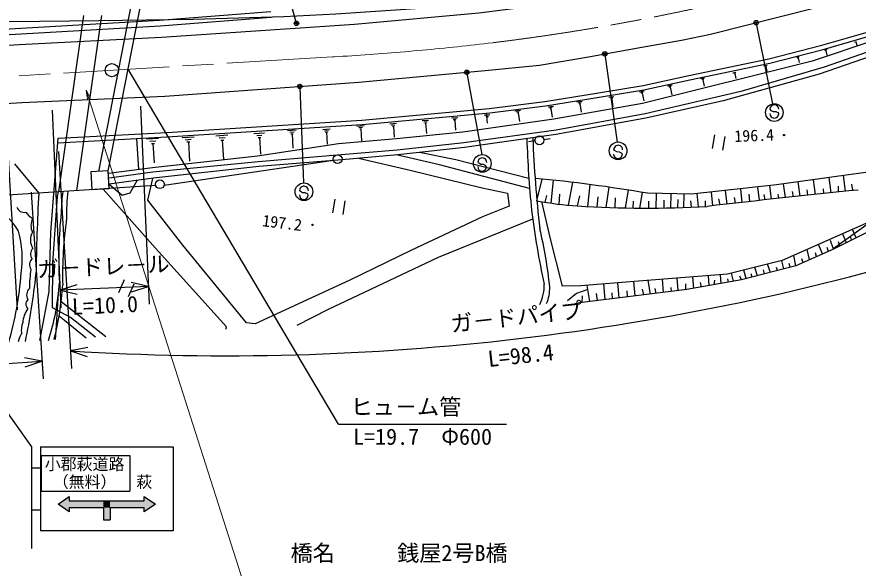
# Model space of a CAD drawing. Units: millimetres, scale not verified. Extents: x 40000 to 680000, y 20000 to 380000.
# Drawn here: x 242489 to 337630, y 264072 to 326367 of the extents above; entities that cross this region are included whole.
import ezdxf
from ezdxf.enums import TextEntityAlignment as Align

# ---------------------------------------------------------------- set-up
doc = ezdxf.new("R2010")
doc.units = ezdxf.units.MM
doc.header["$LTSCALE"] = 1000
doc.header["$PDMODE"] = 32
doc.header["$PDSIZE"] = 500
doc.linetypes.add('CHAIN', pattern=[18.5, 12, -1.5, 3.5, -1.5])
for name, color, linetype, lineweight in [('M-BGD', 7, 'Continuous', 25), ('M-BMK', 2, 'CHAIN', 13), ('M-BMK-SRVR', 3, 'Continuous', 25), ('M-STR-STRC', 7, 'Continuous', 25), ('M-TTL', 2, 'Continuous', 140)]:
    doc.layers.add(name, color=color, linetype=linetype, lineweight=lineweight)
doc.layers.add('M-STR-STR1', color=7, linetype='Continuous')
doc.styles.add('@ＭＳ ゴシック', font='')
doc.styles.add('ＭＳ ゴシック', font='')
doc.styles.get('@ＭＳ ゴシック').set_extended_font_data('@MS Gothic')
doc.styles.get('ＭＳ ゴシック').set_extended_font_data('MS Gothic')

# ---------------------------------------------------------------- blocks, each defined once
blk = doc.blocks.new('open_arrow')
at = {"color": 0, "linetype": 'Continuous', "lineweight": -2}
blk.add_lwpolyline([(7.5, 1.25), (0, 0), (7.5, -1.25)], dxfattribs=at)

msp = doc.modelspace()

# ---------------------------------------------------------------- hatches: boundary and pattern name
at = {"layer": 'M-STR-STRC'}
for points in [[(248402, 272172), (248402, 271672), (248402, 270922), (248402, 270422), (247152, 271297)], [(256902, 271672), (256902, 272172), (258152, 271297), (256902, 270422), (256902, 270922)], [(248402, 271672), (252277, 271672), (252277, 270922), (248402, 270922)], [(252277, 271672), (253027, 271672), (253027, 270922), (252277, 270922)], [(253027, 271672), (256902, 271672), (256902, 270922), (253027, 270922)], [(252277, 270922), (253027, 270922), (253027, 269547), (252277, 269547)]]:
    msp.add_hatch(color=256, dxfattribs=at).paths.add_polyline_path(points)

# ---------------------------------------------------------------- linework, layer by layer
at = {"layer": 'M-BGD'}
for p, q in [((251774, 308894), (259490, 348380)), ((252832, 308956), (260496, 348174)), ((274085, 325733), (272621, 331321)), ((250036, 326507), (247210, 306608)), ((252060, 326534), (249249, 306741)), ((333526, 323168), (341293, 325415)), ((337249, 323522), (337450, 323579)), ((337349, 323550), (337464, 323150)), ((327512, 321626), (333526, 323168)), ((333794, 322632), (334108, 322704)), ((333887, 322587), (334044, 322623)), ((333941, 322533), (334019, 322551)), ((333980, 322542), (334095, 322040)), ((318493, 319742), (327512, 321626)), ((330641, 321811), (330955, 321884)), ((330734, 321767), (330891, 321803)), ((330788, 321713), (330866, 321731)), ((330827, 321722), (330943, 321220)), ((326967, 320842), (327320, 320923)), ((327071, 320791), (327248, 320832)), ((327132, 320731), (327220, 320751)), ((327176, 320741), (327306, 320177)), ((278865, 280342), (255078, 320450)), ((313314, 318604), (318493, 319742)), ((323461, 320049), (323814, 320130)), ((323565, 319999), (323742, 320040)), ((323626, 319939), (323714, 319959)), ((323670, 319949), (323800, 319384)), ((319809, 319386), (320255, 319478)), ((319939, 319320), (320162, 319366)), ((320013, 319242), (320125, 319265)), ((320069, 319253), (320216, 318539)), ((308053, 317731), (313314, 318604)), ((312896, 317908), (313435, 318019)), ((313053, 317828), (313323, 317883)), ((316056, 318566), (316595, 318676)), ((316213, 318485), (316483, 318541)), ((316303, 318392), (316437, 318419)), ((316370, 318405), (316547, 317543)), ((302206, 316803), (308053, 317731)), ((305832, 316757), (306434, 316845)), ((309446, 317294), (310018, 317378)), ((309606, 317201), (309891, 317243)), ((309694, 317097), (309837, 317118)), ((309765, 317107), (309898, 316193)), ((313143, 317734), (313277, 317762)), ((313210, 317748), (313387, 316885)), ((256476, 316264), (257454, 293916)), ((281521, 314683), (295906, 316009)), ((295906, 316009), (302206, 316803)), ((302556, 316198), (303159, 316285)), ((302725, 316099), (303026, 316143)), ((302817, 315990), (302968, 316012)), ((302893, 316001), (303033, 315037)), ((306000, 316658), (306301, 316702)), ((306092, 316549), (306243, 316571)), ((306168, 316560), (306308, 315596)), ((241208, 315565), (242541, 293263)), ((246485, 315826), (247464, 293479)), ((291633, 314945), (292347, 315006)), ((295346, 315256), (295980, 315348)), ((295523, 315153), (295840, 315199)), ((295708, 314344), (295603, 315479)), ((295621, 315037), (295779, 315060)), ((298813, 315744), (299447, 315836)), ((298990, 315640), (299307, 315687)), ((299088, 315525), (299246, 315548)), ((299167, 315537), (299314, 314523)), ((259433, 313311), (281521, 314683)), ((280934, 314030), (281775, 314081)), ((284658, 314273), (285431, 314339)), ((284864, 314135), (285251, 314168)), ((284974, 313989), (285167, 314005)), ((285071, 313997), (285177, 312761)), ((288313, 314640), (289057, 314704)), ((288512, 314508), (288884, 314539)), ((288618, 314367), (288803, 314383)), ((288710, 314375), (288813, 313186)), ((291823, 314817), (292180, 314848)), ((291925, 314682), (292103, 314698)), ((292014, 314690), (292112, 313548)), ((247179, 312651), (259433, 313311)), ((265002, 312936), (266365, 313019)), ((269302, 313179), (270486, 313251)), ((273084, 313530), (274093, 313592)), ((273349, 313344), (273853, 313375)), ((273487, 313150), (273739, 313165)), ((273613, 313158), (273712, 311543)), ((277074, 313656), (277915, 313707)), ((277295, 313501), (277715, 313526)), ((277410, 313339), (277621, 313352)), ((277515, 313345), (277597, 311999)), ((281155, 313874), (281575, 313900)), ((281270, 313712), (281480, 313725)), ((281375, 313719), (281457, 312373)), ((321376, 313040), (321127, 311485)), ((329290, 313017), (329222, 312997)), ((256267, 309113), (256078, 312629)), ((257165, 312566), (258528, 312649)), ((257522, 312314), (258204, 312356)), ((257709, 312052), (258050, 312073)), ((261177, 312740), (262541, 312823)), ((261535, 312488), (262217, 312529)), ((261722, 312225), (262063, 312246)), ((261892, 312236), (262025, 310054)), ((265359, 312685), (266041, 312726)), ((265546, 312422), (265887, 312443)), ((265717, 312433), (265850, 310251)), ((269613, 312960), (270204, 312996)), ((269775, 312733), (270071, 312751)), ((269923, 312742), (270038, 310848)), ((301088, 312354), (300361, 312258)), ((302807, 312580), (302080, 312484)), ((322542, 312854), (322293, 311299)), ((247200, 311149), (248669, 286619)), ((257880, 312062), (258013, 309881)), ((242238, 309769), (244970, 306462)), ((278280, 310152), (259145, 307295)), ((336209, 306655), (335964, 308427)), ((258187, 307323), (239211, 306086)), ((301304, 305587), (301910, 308027)), ((302919, 305311), (303187, 307899)), ((304861, 305077), (305364, 307659)), ((307042, 304927), (307322, 307400)), ((329417, 305944), (329203, 307492)), ((331073, 306121), (330852, 307720)), ((332804, 306303), (332576, 307958)), ((334592, 306489), (334355, 308204)), ((337022, 306737), (336908, 307447)), ((244122, 306566), (245452, 285448)), ((309149, 304830), (309478, 307121)), ((311326, 304770), (311646, 306794)), ((312950, 304750), (313250, 306532)), ((314803, 304755), (314840, 306412)), ((316431, 304784), (316467, 306375)), ((319578, 304901), (319414, 306392)), ((321212, 305030), (321042, 306571)), ((322801, 305212), (322632, 306746)), ((324515, 305405), (324347, 306935)), ((326457, 305621), (326289, 307149)), ((327812, 305770), (327644, 307298)), ((330328, 306041), (330221, 306642)), ((331950, 306214), (331861, 306827)), ((333761, 306403), (333692, 306937)), ((335405, 306573), (335387, 307216)), ((278434, 305776), (278181, 304221)), ((279599, 305586), (279347, 304032)), ((302252, 305416), (302411, 306168)), ((303834, 305187), (303896, 306332)), ((305892, 304996), (306150, 306145)), ((308110, 304873), (308215, 306011)), ((310151, 304798), (310195, 305911)), ((312174, 304757), (312242, 305543)), ((313948, 304750), (313969, 305554)), ((315676, 304768), (315677, 305650)), ((317252, 304806), (317260, 305727)), ((317901, 304828), (317935, 306341)), ((318780, 304864), (318712, 305589)), ((320374, 304944), (320366, 305569)), ((322012, 305122), (321864, 305803)), ((323755, 305320), (323652, 305957)), ((325375, 305501), (325308, 306347)), ((327097, 305691), (326991, 306279)), ((328645, 305860), (328585, 306323)), ((275956, 302864), (275888, 302843)), ((336294, 300850), (335877, 301793)), ((337403, 301405), (336987, 302344)), ((334830, 300116), (334501, 301108)), ((335566, 300485), (335391, 300939)), ((336869, 301138), (336744, 301576)), ((332141, 298932), (331844, 300062)), ((332922, 299276), (332789, 299717)), ((333604, 299576), (333134, 300639)), ((334260, 299865), (334114, 300308)), ((329230, 297891), (328998, 298813)), ((330563, 298237), (330351, 299408)), ((331412, 298611), (331245, 299026)), ((326256, 297120), (325943, 298045)), ((327700, 297495), (327379, 298406)), ((328500, 297702), (328392, 298046)), ((329940, 298075), (329816, 298502)), ((317271, 295428), (317164, 296841)), ((319031, 295686), (318934, 296975)), ((320770, 295995), (320686, 297107)), ((322133, 296238), (322059, 297211)), ((323549, 296490), (323323, 297387)), ((324424, 296646), (324251, 297062)), ((324957, 296784), (324717, 297737)), ((325633, 296959), (325531, 297329)), ((327030, 297321), (326917, 297776)), ((249284, 296078), (247376, 295477)), ((257367, 295914), (247376, 295477)), ((254628, 296638), (253994, 295196)), ((255709, 296162), (255075, 294721)), ((257367, 295914), (255414, 296347)), ((255460, 295313), (257367, 295914)), ((307277, 294209), (306994, 296025)), ((309003, 294419), (308856, 296181)), ((310607, 294615), (310465, 296315)), ((312405, 294834), (312269, 296466)), ((314164, 295049), (313865, 296591)), ((315628, 295228), (315515, 296716)), ((318131, 295533), (318126, 296189)), ((319900, 295840), (319793, 296352)), ((321345, 296098), (321404, 296610)), ((322957, 296385), (322874, 296763)), ((247376, 295477), (249329, 295044)), ((308137, 294314), (308022, 295103)), ((309835, 294521), (309799, 295183)), ((311555, 294731), (311497, 295412)), ((313377, 294953), (313237, 295610)), ((314775, 295123), (314678, 295671)), ((316511, 295335), (316471, 295801)), ((247504, 294208), (252535, 290244)), ((306115, 294067), (305141, 293826)), ((306434, 294106), (306462, 294853)), ((247272, 292590), (250311, 290111)), ((250510, 289012), (248550, 288615)), ((248550, 288615), (250446, 287978)), ((200362, 284612), (245326, 287444)), ((245326, 287444), (243365, 287839)), ((243430, 286806), (245326, 287444)), ((278865, 280342), (297865, 280342))]:
    msp.add_line(p, q, dxfattribs=at)
for points in [[(194374, 325791), (210476, 325830), (226700, 325909), (241774, 325835), (251774, 325968), (262445, 326090), (272675, 326395), (278559, 326705), (289241, 327417), (299665, 328556), (307545, 329812), (314791, 331054), (316613, 331413), (317766, 331773), (318681, 332340), (319702, 333755), (319956, 335250), (319844, 338376)], [(223520, 322062), (242738, 323245), (258834, 324081), (280664, 325556), (294733, 326838), (300676, 327566), (306309, 328426), (311283, 329289), (319479, 330957), (330681, 333614), (338086, 335890)], [(182685, 313010), (201872, 314228), (215359, 315064), (223895, 315531), (243069, 316678), (259234, 317385), (281161, 318993), (295434, 320290), (301590, 320920), (307376, 321894), (312521, 322837), (317642, 323738), (320922, 324406), (332413, 327298), (340025, 329542)], [(194347, 324617), (198412, 324774), (207913, 323852), (215991, 323100), (217559, 322948), (226148, 323476), (233652, 323902), (242339, 324427), (258683, 325360), (271268, 326336)], [(198431, 325408), (207973, 324483), (216051, 323730), (217570, 323583), (226110, 324108), (233615, 324534), (242302, 325059), (258640, 325992), (271219, 326968)], [(247140, 312148), (259462, 312812), (281559, 314185), (295960, 315512), (302277, 316308), (308133, 317237), (313409, 318113), (318597, 319253), (327625, 321139), (333658, 322686), (341432, 324935)], [(341517, 324656), (339416, 323675), (332434, 321358), (313254, 316573), (303211, 314813), (292918, 313349), (285408, 312566), (278881, 312030), (269698, 310634), (257818, 309315), (252849, 308665)], [(341873, 323488), (333781, 320677), (324357, 317949), (313526, 315405), (303487, 313578), (293050, 312146), (285508, 311318), (279152, 310788), (269777, 309967), (257879, 308803), (252916, 308154)], [(342046, 322922), (333202, 319904), (322353, 316882), (313623, 314917), (303447, 313072), (293113, 311616), (285581, 310778), (278833, 310180), (269854, 309448), (257961, 308128), (252919, 307469)], [(245096, 289799), (245216, 290369), (246160, 295334), (246344, 302035), (247179, 312651)], [(281121, 310383), (286961, 309052), (295111, 307036), (297972, 306441), (298170, 304956), (295141, 303763), (287052, 299954), (280142, 296628), (269452, 291671), (268468, 291775), (261254, 300586), (257313, 305665), (257850, 308114)], [(300478, 306958), (290277, 309632), (285389, 310761)], [(300390, 308112), (292149, 310209), (288034, 311051)], [(344911, 309660), (336261, 308468), (328377, 307378), (318778, 306322), (313822, 306435)], [(334766, 300162), (343324, 306279), (346436, 308547)], [(252948, 307473), (254419, 306216), (255306, 306495), (256085, 307883)], [(346502, 307306), (345051, 305893), (341689, 303551), (334830, 300116), (330563, 298237), (324424, 296646), (318267, 295550), (306115, 294067)], [(251403, 290176), (248560, 292400), (246528, 293469), (246568, 298554), (247090, 306083), (247210, 306608)], [(266109, 291058), (266182, 291330), (258188, 300211), (252244, 306893), (252198, 306933)], [(306252, 295963), (304188, 295936), (302801, 301426), (301848, 305485)], [(274192, 291542), (277655, 293297), (290158, 299219), (300825, 303547)], [(339168, 303309), (329017, 298818), (322869, 297273), (312799, 296511), (306252, 295963)], [(246854, 289904), (246946, 290912), (247199, 295138)], [(307065, 295565), (305763, 295093), (304770, 294295)]]:
    msp.add_lwpolyline(points, dxfattribs=at)
msp.add_lwpolyline([(250961, 306852), (252949, 306969), (252832, 308956), (250844, 308839)], close=True, dxfattribs=at)
for centre, radius in [((274111, 325636), 100), ((274111, 325636), 80), ((274111, 325636), 60), ((274111, 325636), 40), ((274111, 325636), 20), ((329256, 313007), 75), ((329256, 313007), 60), ((329256, 313007), 50), ((329256, 313007), 45), ((329256, 313007), 30), ((329256, 313007), 15), ((301584, 312419), 500), ((278763, 310282), 500), ((258670, 307453), 500), ((275922, 302853), 75), ((275922, 302853), 60), ((275922, 302853), 50), ((275922, 302853), 45), ((275922, 302853), 30), ((275922, 302853), 15)]:
    msp.add_circle(centre, radius, dxfattribs=at)
for centre, radius, start, end in [((439510, 318226), 138783, 181.54603, 181.55193), ((415595, 316248), 115492, 181.80559, 185.83246), ((439510, 318226), 138783, 182.28014, 186.54267), ((286618, 148275), 160482, 80.24036, 84.82365), ((483221, 293619), 238598, 176.91445, 179.13146), ((269996, 303654), 22502, 172.37603, 178.42006), ((271352, 304097), 23238, 173.62764, 181.20729), ((453395, -845316), 1157916, 95.73787, 96.58764), ((308228, 341235), 36314, 259.00841, 266.31264), ((238296, 299955), 4895, 26.55913, 79.47177), ((243301, 305122), 850, 197.07367, 283.24354), ((392756, 315866), 92752, 187.03169, 192.26314), ((313554, 423885), 119136, 266.31264, 273.36906), ((246282, 306491), 3548, 218.24136, 235.64209), ((245810, 302779), 1719, 152.86508, 205.23843), ((298719, 298971), 51490, 174.08852, 182.94283), ((292633, 297214), 44971, 171.82719, 181.43919), ((232424, 299128), 10685, 350.70604, 16.39137), ((245801, 301160), 1782, 150.21913, 213.26968), ((254675, 291000), 48323, 5.74109, 13.66068), ((244873, 299556), 841, 131.88179, 217.53838), ((266104, 571613), 283542, 266.45052, 286.98102), ((244843, 298391), 913, 134.30742, 214.49663), ((257784, 295674), 13869, 170.87508, 179.98309), ((206753, 299864), 36299, 343.55364, 356.11236), ((171824, 304861), 73225, 348.05151, 354.02266), ((220901, 297907), 26442, 342.16623, 356.5765), ((213412, 298288), 34336, 345.8509, 356.32046), ((297554, 295970), 4570, 332.69298, 2.45263), ((244600, 294939), 1008, 132.76401, 211.00122), ((298319, 295731), 4438, 336.68246, 1.3273), ((244183, 293915), 674, 131.54677, 228.07605), ((246352, 291564), 3207, 144.77484, 175.49416), ((245077, 291005), 2085, 157.11495, 191.8088), ((244671, 289342), 2050, 142.92634, 171.32221)]:
    msp.add_arc(centre, radius, start, end, dxfattribs=at)
msp.add_point((274111, 325636), dxfattribs=at)
at = {"layer": 'M-BMK'}
msp.add_line((278199, 321836), (199024, 317092), dxfattribs=at)
msp.add_lwpolyline([(296300, 323443), (295803, 323383), (295307, 323324), (294810, 323266), (294313, 323209), (293816, 323153), (293319, 323098), (292822, 323044), (292325, 322991), (291828, 322939), (291331, 322887), (290833, 322837), (290336, 322787), (289838, 322739), (289340, 322691), (288842, 322644), (288345, 322598), (287847, 322553), (287349, 322508), (286851, 322465), (286352, 322422), (285854, 322381), (285356, 322340), (284857, 322299), (284359, 322260), (283860, 322221), (283362, 322184), (282863, 322147), (282365, 322110), (281866, 322075), (281367, 322040), (280868, 322006), (280369, 321973), (279870, 321940), (279371, 321908), (278872, 321877), (278373, 321846), (278199, 321836)], dxfattribs=at)
msp.add_arc((266104, 571613), 250000, 276.93725, 286.80938, dxfattribs=at)
at = {"layer": 'M-BMK-SRVR'}
msp.add_circle((253243, 320342), 750, dxfattribs=at)
at = {"layer": 'M-STR-STRC'}
for p, q in [((326112, 325609), (327951, 316533)), ((308986, 322151), (310370, 312221)), ((293395, 320005), (295055, 310801)), ((274491, 318404), (274919, 307606)), ((327652, 315932), (327758, 315796)), ((327758, 315796), (328003, 315684)), ((328003, 315684), (328304, 315682)), ((328304, 315682), (328549, 315542)), ((328549, 315542), (328648, 315424)), ((310081, 311248), (309984, 311368)), ((310322, 311103), (310081, 311248)), ((220404, 311029), (244152, 277787)), ((310623, 311093), (310322, 311103)), ((310865, 310976), (310623, 311093)), ((310968, 310837), (310865, 310976)), ((294719, 309823), (294622, 309944)), ((294961, 309678), (294719, 309823)), ((295261, 309669), (294961, 309678)), ((295504, 309552), (295261, 309669)), ((295606, 309413), (295504, 309552)), ((274560, 306627), (274463, 306747)), ((274801, 306482), (274560, 306627)), ((275102, 306472), (274801, 306482)), ((275344, 306355), (275102, 306472)), ((275447, 306216), (275344, 306355)), ((244152, 277787), (244152, 266287)), ((245152, 277787), (260152, 277787)), ((245152, 277787), (245152, 268287)), ((260152, 277787), (260152, 268287)), ((245252, 276787), (245252, 272787)), ((245252, 276787), (255252, 276787)), ((255252, 276787), (255252, 272787)), ((244152, 275412), (245152, 275412)), ((245252, 272787), (255252, 272787)), ((247152, 271297), (248402, 272172)), ((248402, 272172), (248402, 271672)), ((256902, 272172), (258152, 271297)), ((256902, 271672), (256902, 272172)), ((248402, 270422), (247152, 271297)), ((248402, 271672), (256902, 271672)), ((258152, 271297), (256902, 270422)), ((244152, 270662), (245152, 270662)), ((248402, 270922), (252277, 270922)), ((248402, 270922), (248402, 270422)), ((252277, 270922), (252277, 269547)), ((253027, 270922), (253027, 269547)), ((253027, 270922), (256902, 270922)), ((256902, 270422), (256902, 270922)), ((252277, 269547), (253027, 269547)), ((260152, 268287), (245152, 268287))]:
    msp.add_line(p, q, dxfattribs=at)
for centre, radius in [((326092, 325707), 100), ((326092, 325707), 80), ((326092, 325707), 60), ((326092, 325707), 40), ((326092, 325707), 20), ((308983, 322188), 100), ((308983, 322188), 80), ((308983, 322188), 60), ((308983, 322188), 40), ((308983, 322188), 20), ((293377, 320103), 100), ((293377, 320103), 80), ((293377, 320103), 60), ((293377, 320103), 40), ((293377, 320103), 20), ((274487, 318504), 100), ((274487, 318504), 80), ((274487, 318504), 60), ((274487, 318504), 40), ((274487, 318504), 20), ((328149, 315553), 1000), ((310480, 311227), 1000), ((295118, 309803), 1000), ((274959, 306607), 1000)]:
    msp.add_circle(centre, radius, dxfattribs=at)
for centre, start, end in [((328152, 315928), 359.55488, 179.55488), ((328148, 315428), 179.55488, 359.55488), ((310484, 311352), 358.21528, 178.21528), ((295122, 309928), 358.21528, 178.21528), ((310468, 310853), 178.21528, 358.21528), ((295106, 309428), 178.21528, 358.21528), ((274963, 306732), 358.21528, 178.21528), ((274947, 306232), 178.21528, 358.21528)]:
    msp.add_arc(centre, 500, start, end, dxfattribs=at)
for p in [(326092, 325707), (308983, 322188), (293377, 320103), (274487, 318504)]:
    msp.add_point(p, dxfattribs=at)
at = {"layer": 'M-TTL'}
for p, q in [((274819, 321649), (274817, 321633)), ((275688, 321685), (275689, 321694))]:
    msp.add_line(p, q, dxfattribs=at)
at = {"layer": 'M-TTL', "color": 7, "lineweight": 13}
msp.add_lwpolyline([(250341, 318080), (273327, 246130), (300121, 246130)], dxfattribs=at)

# ---------------------------------------------------------------- block references
at = {"layer": 'M-TTL', "color": 7, "lineweight": 13, "xscale": 133, "yscale": 133, "rotation": 287.7}
msp.add_blockref('open_arrow', (250341, 318080), dxfattribs=at)

# ---------------------------------------------------------------- texts
at = {"layer": 'M-BGD', "style": 'ＭＳ ゴシック'}
for s, rotation, p in [('196.4', 2.038, (325870, 312964)), ('197.2', 352.916, (272498, 303096))]:
    msp.add_text(s, height=1320, rotation=rotation, dxfattribs=at).set_placement(p, align=Align.MIDDLE_CENTER)
for s, rotation, p in [('ガ－ドレ－ル', 2.507, (252328, 296695)), ('ガ－ドパイプ', 6.211, (299154, 291010))]:
    msp.add_text(s, height=1833, rotation=rotation, dxfattribs=at).set_placement(p, align=Align.BOTTOM_CENTER)
at = {"layer": 'M-BGD', "style": '@ＭＳ ゴシック'}
for s, rotation, p in [('L=10.0', 2.507, (252415, 294697)), ('L=98.4', 6.211, (299371, 289022))]:
    msp.add_text(s, height=1833, rotation=rotation, dxfattribs=at).set_placement(p, align=Align.TOP_CENTER)
at = {"layer": 'M-BGD', "style": 'ＭＳ ゴシック'}
msp.add_text('ヒュ－ム管', height=1833, dxfattribs=at).set_placement((280240, 280842), align=Align.BOTTOM_LEFT)
msp.add_text('L=19.7\u3000Φ600', height=1833, dxfattribs=at).set_placement((288365, 279842), align=Align.TOP_CENTER)
at = {"layer": 'M-STR-STR1', "style": 'ＭＳ ゴシック'}
for s, p in [('橋名', (273448, 264320)), ('銭屋2号B橋', (285493, 264320))]:
    msp.add_text(s, height=1833, dxfattribs=at).set_placement(p, align=Align.BOTTOM_LEFT)
at = {"layer": 'M-STR-STRC', "style": 'ＭＳ ゴシック'}
for s, p in [('小郡萩道路', (250152, 274772)), ('（無料）', (250152, 272772)), ('萩', (256902, 272772))]:
    msp.add_text(s, height=1320, dxfattribs=at).set_placement(p, align=Align.BOTTOM_CENTER)

doc.saveas('drawing.dxf')
